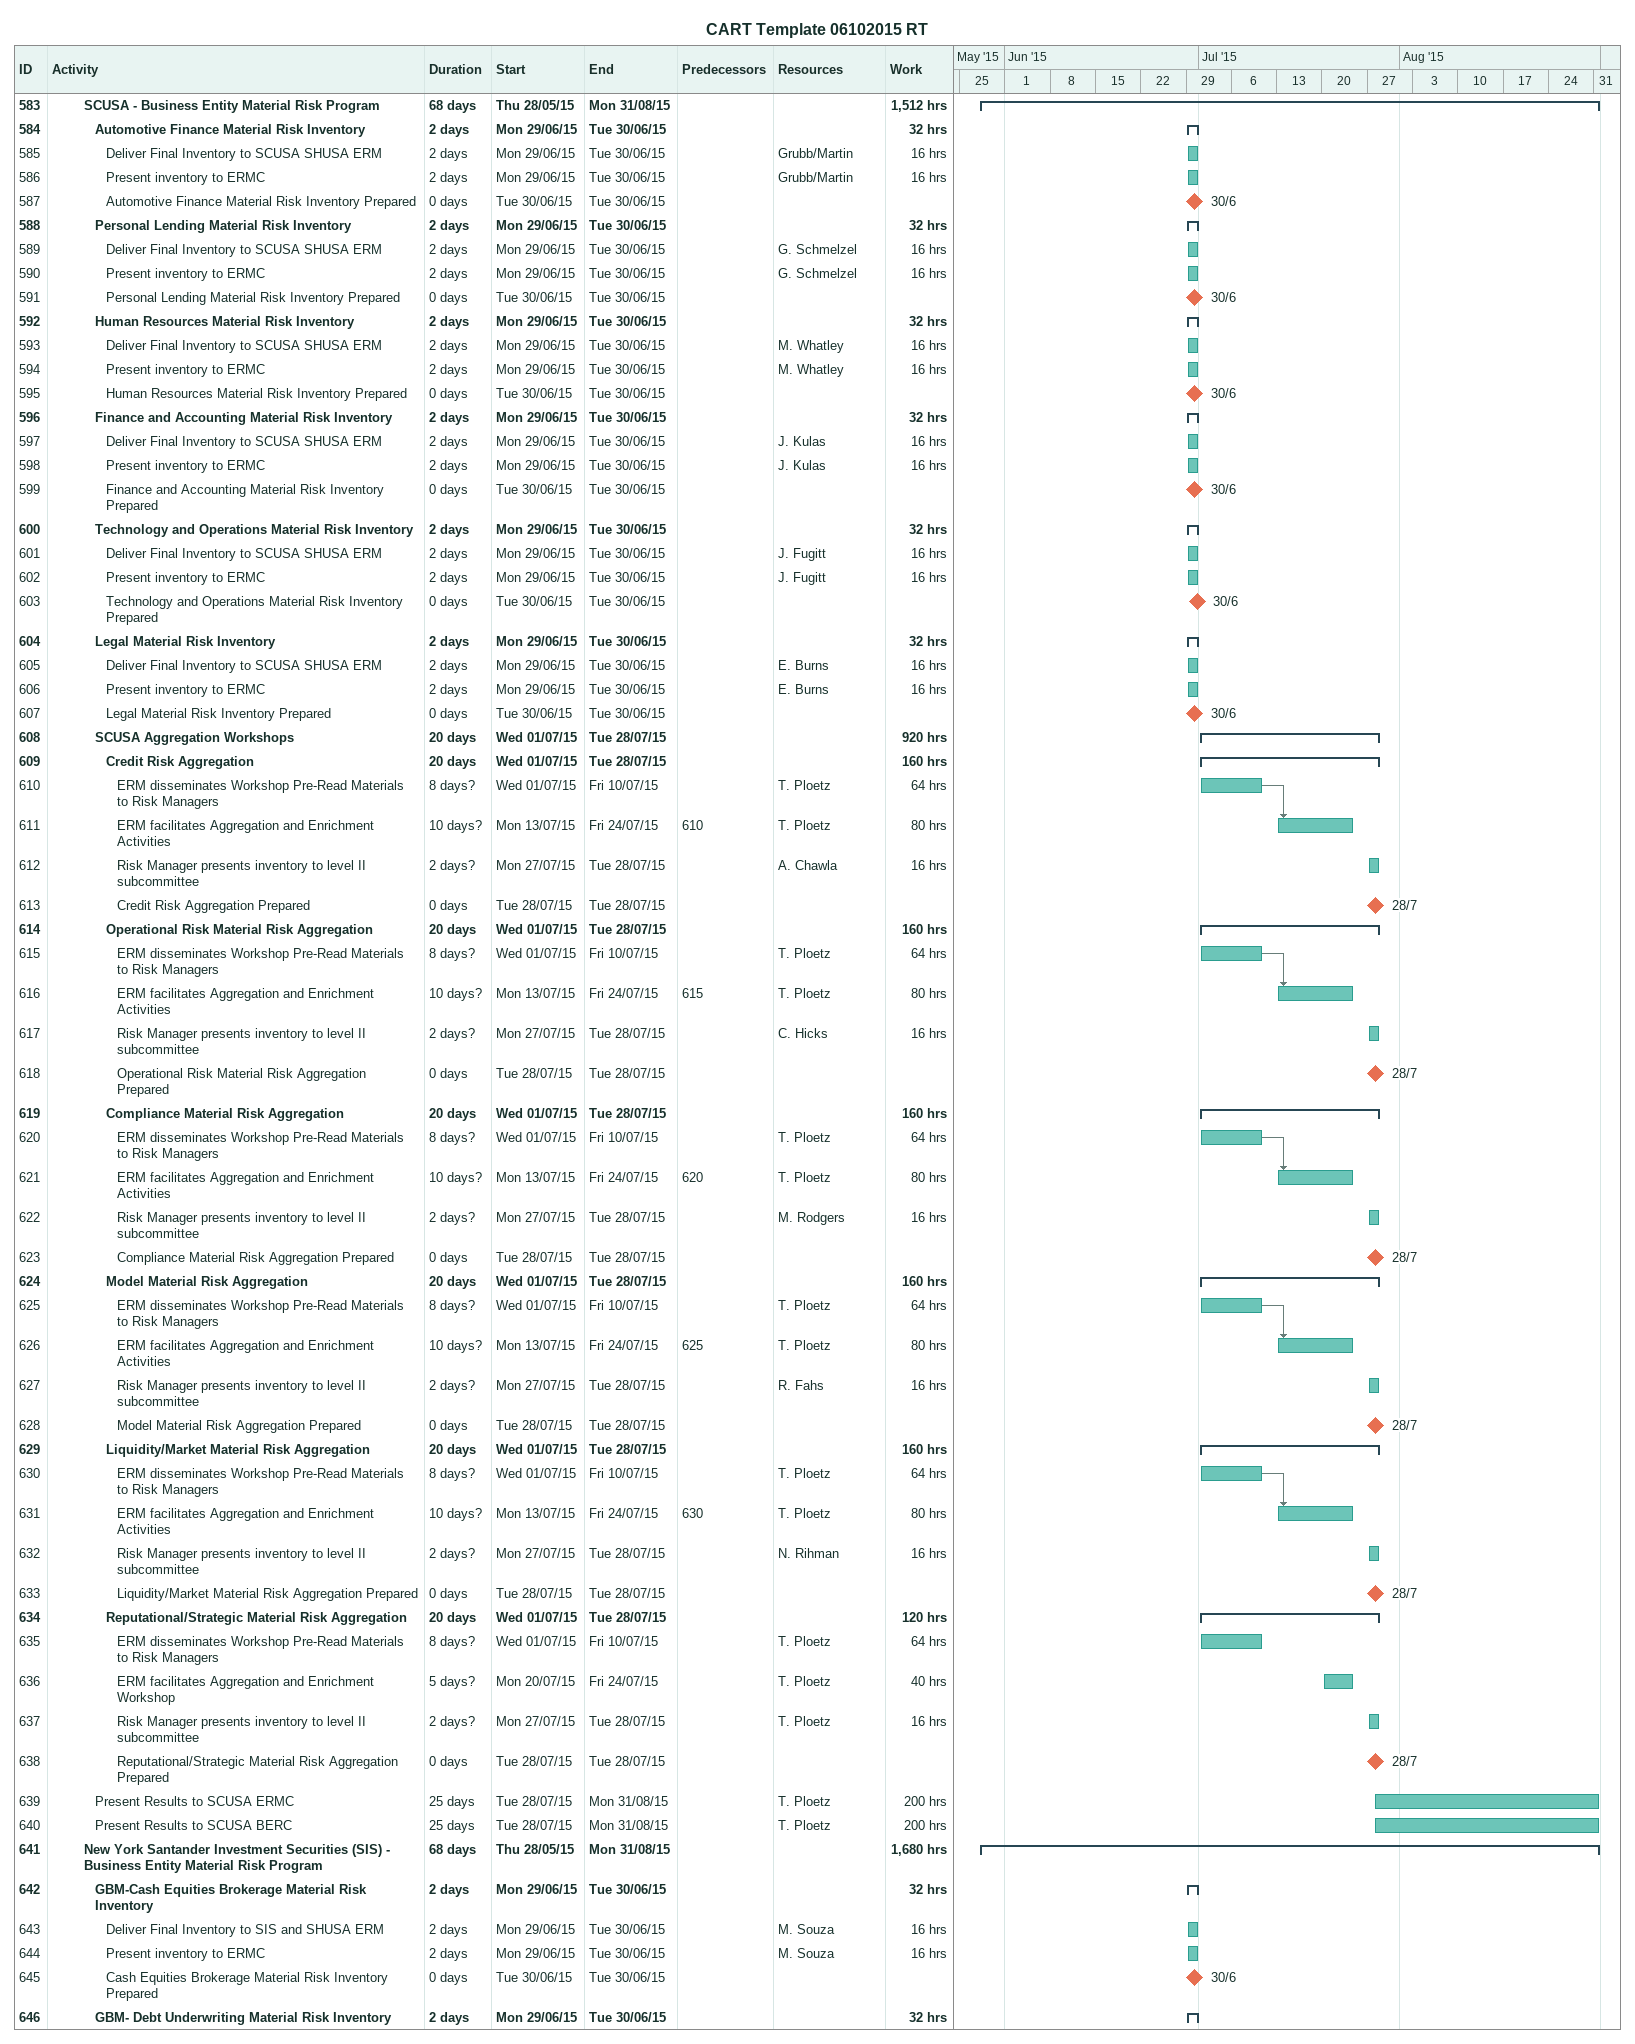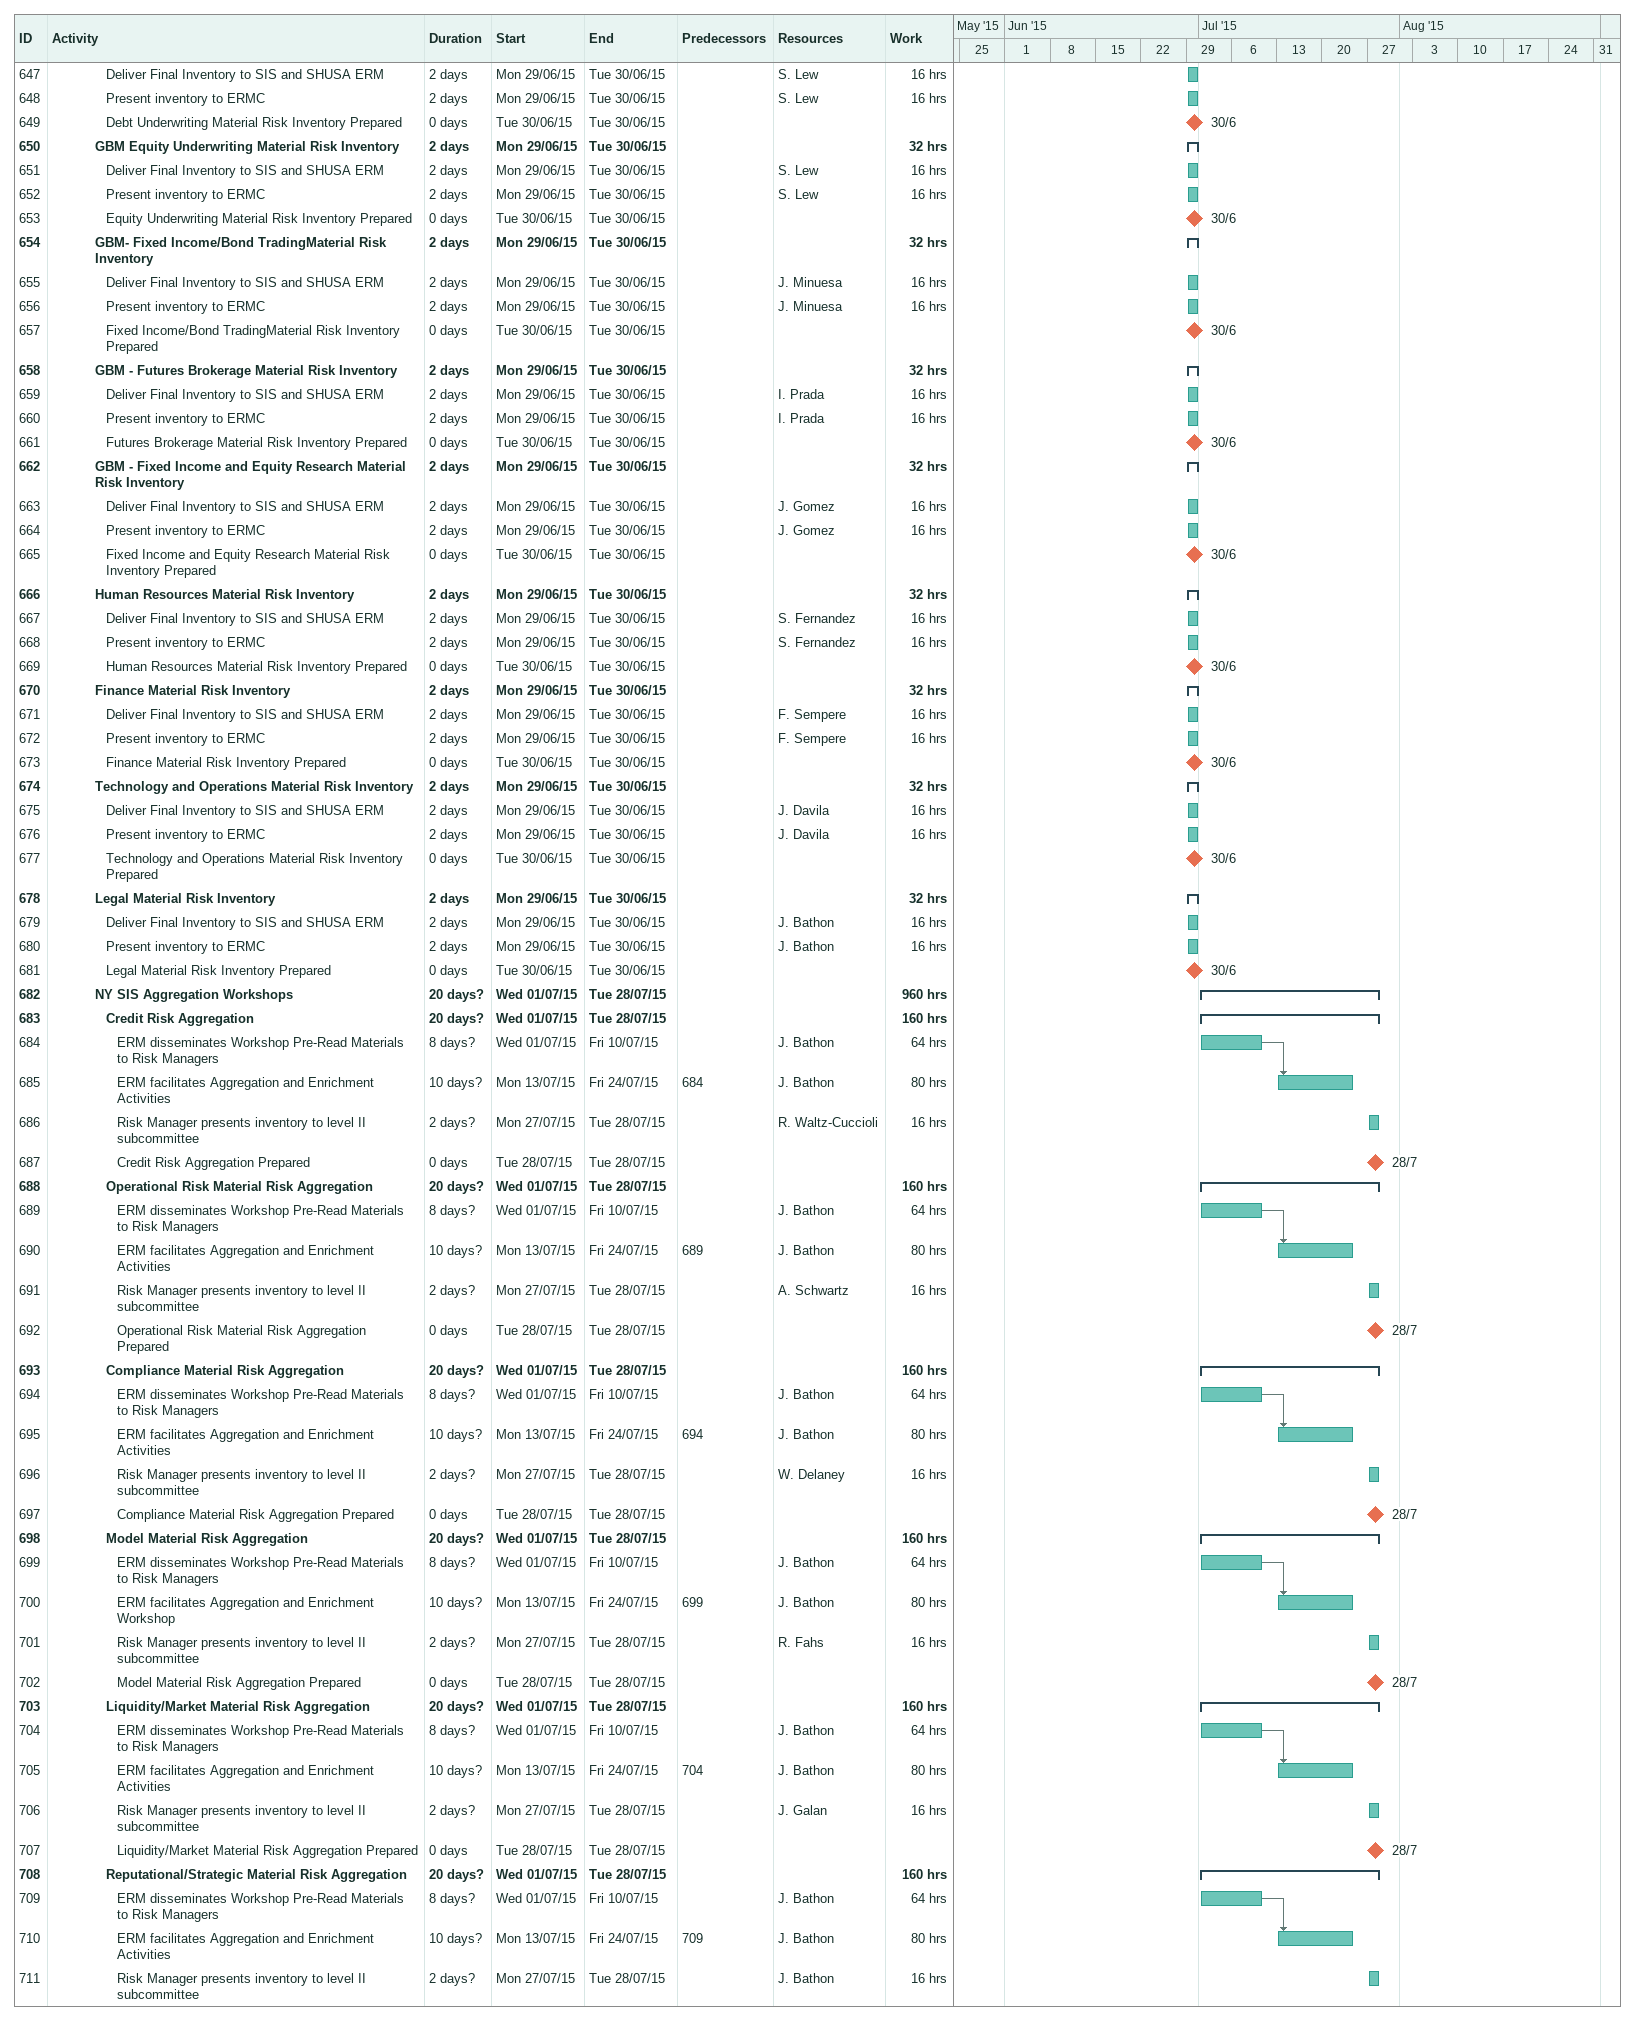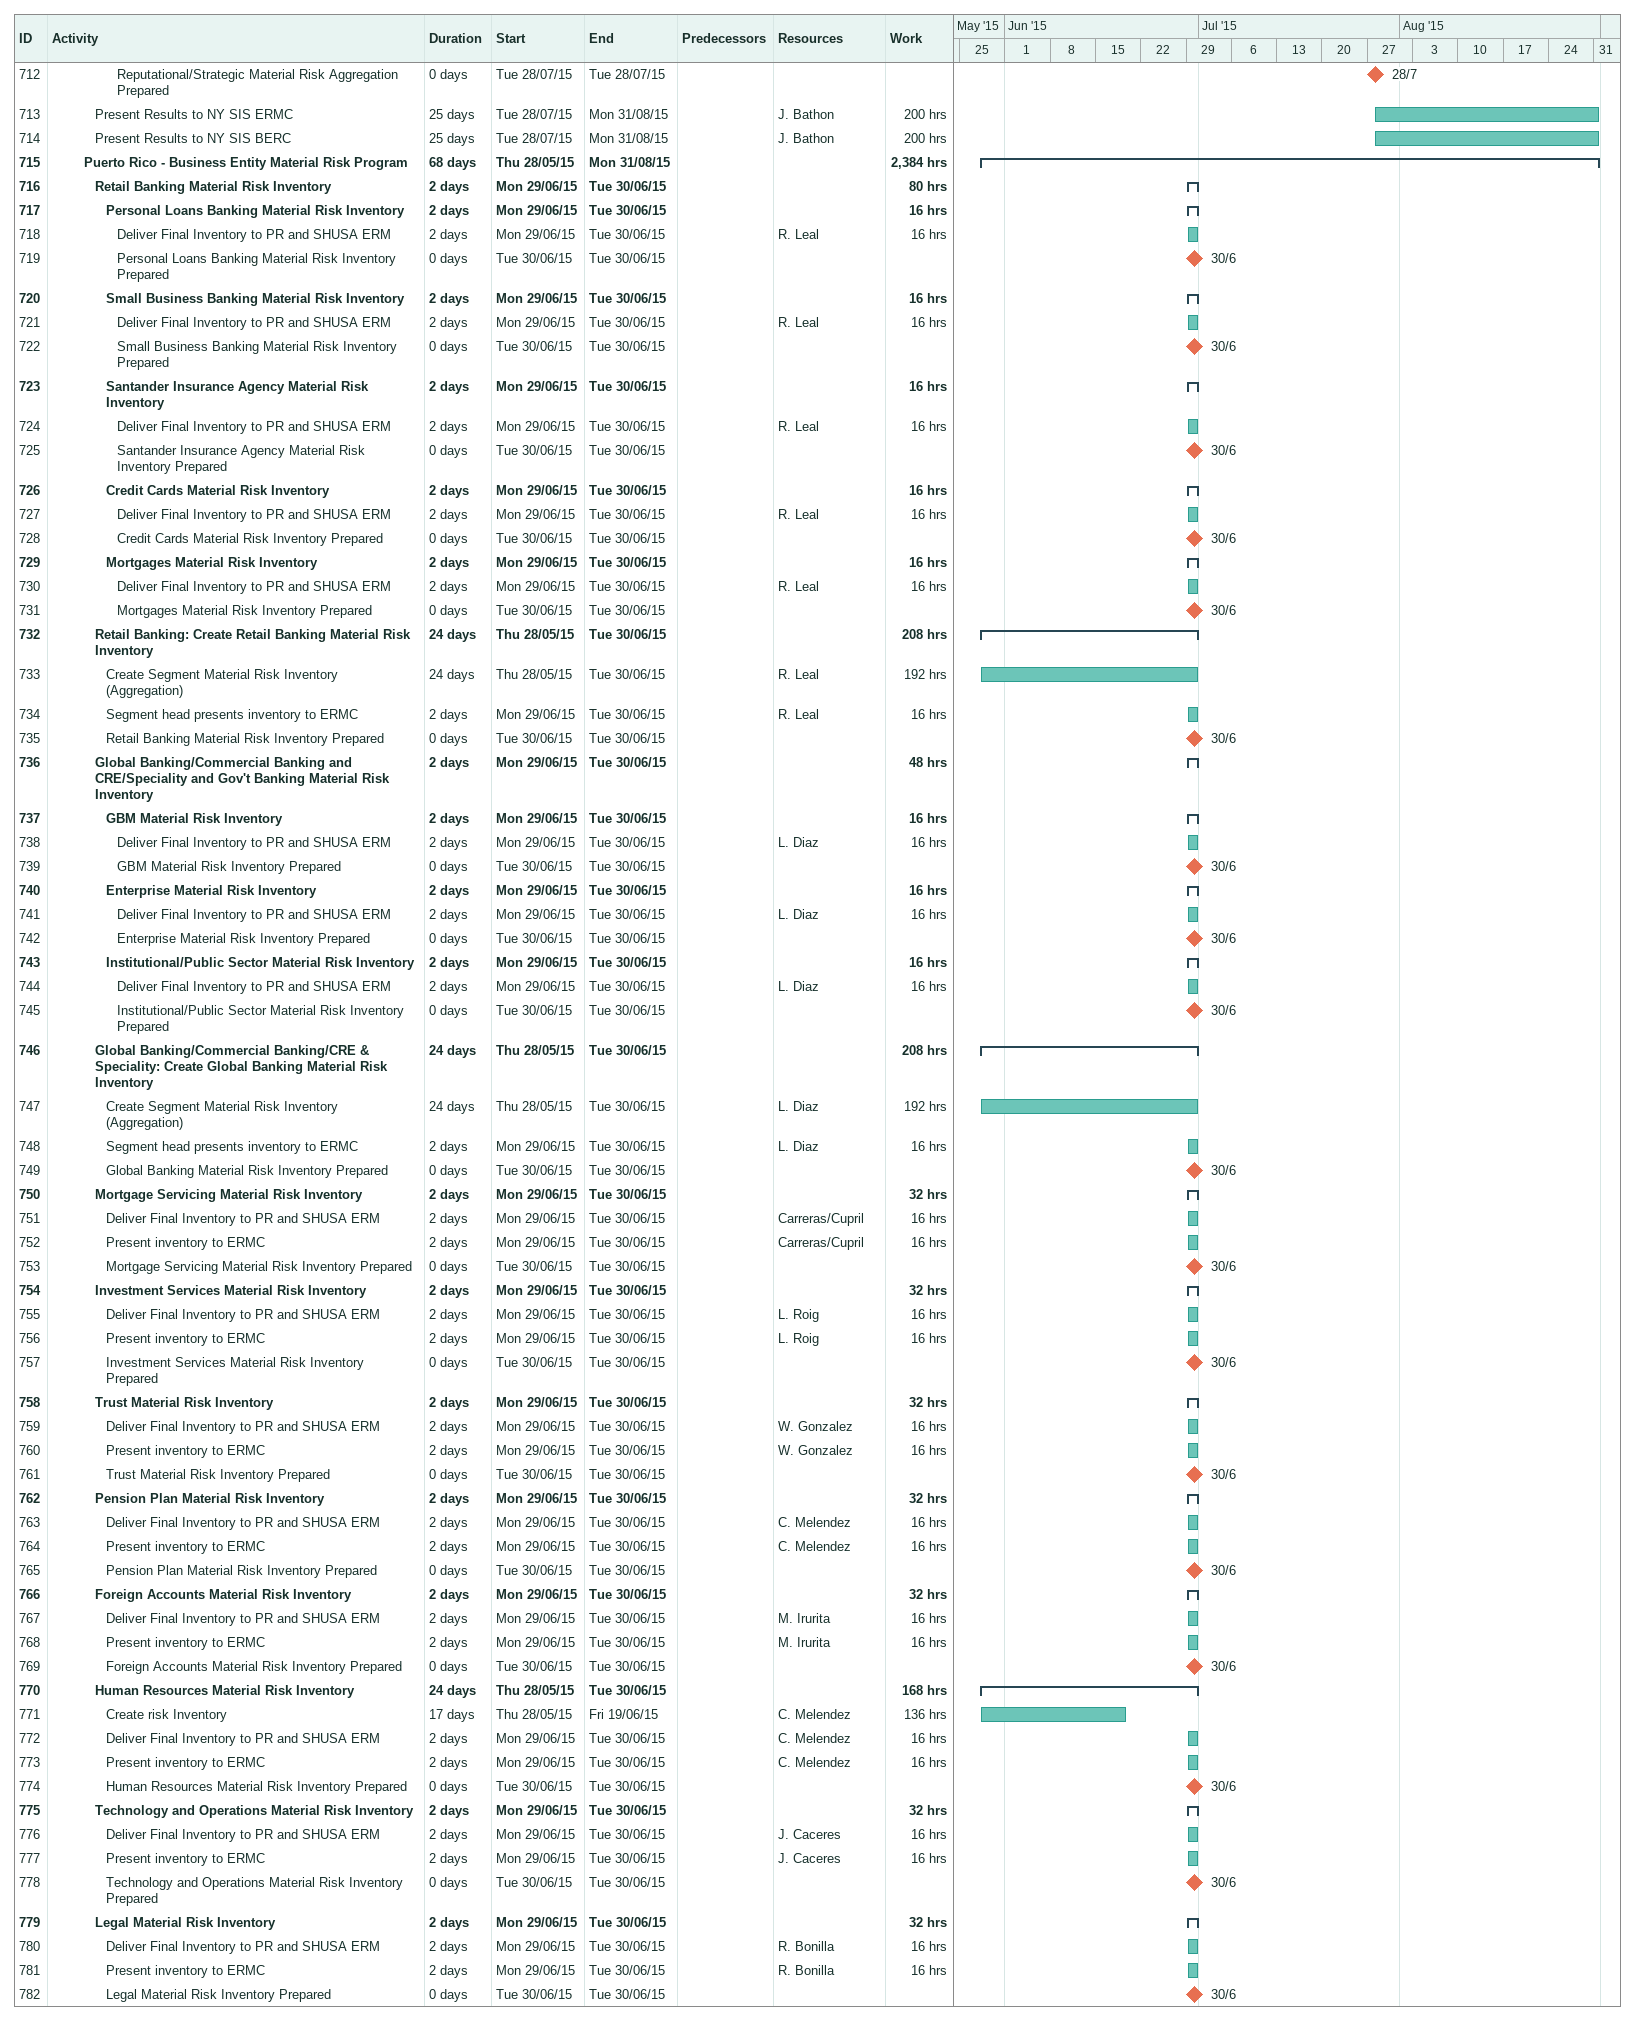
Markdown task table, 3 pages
CART Template 06102015 RT

| ID | Level | Task | Duration | Start | Finish | Predecessors | Resources | Work (h) |
|---|---|---|---|---|---|---|---|---|
| 583 | 4 | **SCUSA - Business Entity Material Risk Program** | 68d | 2015-05-28 | 2015-08-31 |  |  | 1512 |
| 584 | 5 | **Automotive Finance Material Risk Inventory** | 2d | 2015-06-29 | 2015-06-30 |  |  | 32 |
| 585 | 6 | Deliver Final Inventory to SCUSA SHUSA ERM | 2d | 2015-06-29 | 2015-06-30 |  | Grubb/Martin | 16 |
| 586 | 6 | Present inventory to ERMC | 2d | 2015-06-29 | 2015-06-30 |  | Grubb/Martin | 16 |
| 587 | 6 | Automotive Finance Material Risk Inventory Prepared | 0d | 2015-06-30 | 2015-06-30 |  |  |  |
| 588 | 5 | **Personal Lending Material Risk Inventory** | 2d | 2015-06-29 | 2015-06-30 |  |  | 32 |
| 589 | 6 | Deliver Final Inventory to SCUSA SHUSA ERM | 2d | 2015-06-29 | 2015-06-30 |  | G. Schmelzel | 16 |
| 590 | 6 | Present inventory to ERMC | 2d | 2015-06-29 | 2015-06-30 |  | G. Schmelzel | 16 |
| 591 | 6 | Personal Lending Material Risk Inventory Prepared | 0d | 2015-06-30 | 2015-06-30 |  |  |  |
| 592 | 5 | **Human Resources Material Risk Inventory** | 2d | 2015-06-29 | 2015-06-30 |  |  | 32 |
| 593 | 6 | Deliver Final Inventory to SCUSA SHUSA ERM | 2d | 2015-06-29 | 2015-06-30 |  | M. Whatley | 16 |
| 594 | 6 | Present inventory to ERMC | 2d | 2015-06-29 | 2015-06-30 |  | M. Whatley | 16 |
| 595 | 6 | Human Resources Material Risk Inventory Prepared | 0d | 2015-06-30 | 2015-06-30 |  |  |  |
| 596 | 5 | **Finance and Accounting Material Risk Inventory** | 2d | 2015-06-29 | 2015-06-30 |  |  | 32 |
| 597 | 6 | Deliver Final Inventory to SCUSA SHUSA ERM | 2d | 2015-06-29 | 2015-06-30 |  | J. Kulas | 16 |
| 598 | 6 | Present inventory to ERMC | 2d | 2015-06-29 | 2015-06-30 |  | J. Kulas | 16 |
| 599 | 6 | Finance and Accounting Material Risk Inventory Prepared | 0d | 2015-06-30 | 2015-06-30 |  |  |  |
| 600 | 5 | **Technology and Operations Material Risk Inventory** | 2d | 2015-06-29 | 2015-06-30 |  |  | 32 |
| 601 | 6 | Deliver Final Inventory to SCUSA SHUSA ERM | 2d | 2015-06-29 | 2015-06-30 |  | J. Fugitt | 16 |
| 602 | 6 | Present inventory to ERMC | 2d | 2015-06-29 | 2015-06-30 |  | J. Fugitt | 16 |
| 603 | 6 | Technology and Operations Material Risk Inventory Prepared | 0d | 2015-06-30 | 2015-06-30 |  |  |  |
| 604 | 5 | **Legal Material Risk Inventory** | 2d | 2015-06-29 | 2015-06-30 |  |  | 32 |
| 605 | 6 | Deliver Final Inventory to SCUSA SHUSA ERM | 2d | 2015-06-29 | 2015-06-30 |  | E. Burns | 16 |
| 606 | 6 | Present inventory to ERMC | 2d | 2015-06-29 | 2015-06-30 |  | E. Burns | 16 |
| 607 | 6 | Legal Material Risk Inventory Prepared | 0d | 2015-06-30 | 2015-06-30 |  |  |  |
| 608 | 5 | **SCUSA Aggregation Workshops** | 20d | 2015-07-01 | 2015-07-28 |  |  | 920 |
| 609 | 6 | **Credit Risk Aggregation** | 20d | 2015-07-01 | 2015-07-28 |  |  | 160 |
| 610 | 7 | ERM disseminates Workshop Pre-Read Materials to Risk Managers | 8d? | 2015-07-01 | 2015-07-10 |  | T. Ploetz | 64 |
| 611 | 7 | ERM facilitates Aggregation and Enrichment Activities | 10d? | 2015-07-13 | 2015-07-24 | 610 | T. Ploetz | 80 |
| 612 | 7 | Risk Manager presents inventory to level II subcommittee | 2d? | 2015-07-27 | 2015-07-28 |  | A. Chawla | 16 |
| 613 | 7 | Credit Risk Aggregation Prepared | 0d | 2015-07-28 | 2015-07-28 |  |  |  |
| 614 | 6 | **Operational Risk Material Risk Aggregation** | 20d | 2015-07-01 | 2015-07-28 |  |  | 160 |
| 615 | 7 | ERM disseminates Workshop Pre-Read Materials to Risk Managers | 8d? | 2015-07-01 | 2015-07-10 |  | T. Ploetz | 64 |
| 616 | 7 | ERM facilitates Aggregation and Enrichment Activities | 10d? | 2015-07-13 | 2015-07-24 | 615 | T. Ploetz | 80 |
| 617 | 7 | Risk Manager presents inventory to level II subcommittee | 2d? | 2015-07-27 | 2015-07-28 |  | C. Hicks | 16 |
| 618 | 7 | Operational Risk Material Risk Aggregation Prepared | 0d | 2015-07-28 | 2015-07-28 |  |  |  |
| 619 | 6 | **Compliance Material Risk Aggregation** | 20d | 2015-07-01 | 2015-07-28 |  |  | 160 |
| 620 | 7 | ERM disseminates Workshop Pre-Read Materials to Risk Managers | 8d? | 2015-07-01 | 2015-07-10 |  | T. Ploetz | 64 |
| 621 | 7 | ERM facilitates Aggregation and Enrichment Activities | 10d? | 2015-07-13 | 2015-07-24 | 620 | T. Ploetz | 80 |
| 622 | 7 | Risk Manager presents inventory to level II subcommittee | 2d? | 2015-07-27 | 2015-07-28 |  | M. Rodgers | 16 |
| 623 | 7 | Compliance Material Risk Aggregation Prepared | 0d | 2015-07-28 | 2015-07-28 |  |  |  |
| 624 | 6 | **Model Material Risk Aggregation** | 20d | 2015-07-01 | 2015-07-28 |  |  | 160 |
| 625 | 7 | ERM disseminates Workshop Pre-Read Materials to Risk Managers | 8d? | 2015-07-01 | 2015-07-10 |  | T. Ploetz | 64 |
| 626 | 7 | ERM facilitates Aggregation and Enrichment Activities | 10d? | 2015-07-13 | 2015-07-24 | 625 | T. Ploetz | 80 |
| 627 | 7 | Risk Manager presents inventory to level II subcommittee | 2d? | 2015-07-27 | 2015-07-28 |  | R. Fahs | 16 |
| 628 | 7 | Model Material Risk Aggregation Prepared | 0d | 2015-07-28 | 2015-07-28 |  |  |  |
| 629 | 6 | **Liquidity/Market Material Risk Aggregation** | 20d | 2015-07-01 | 2015-07-28 |  |  | 160 |
| 630 | 7 | ERM disseminates Workshop Pre-Read Materials to Risk Managers | 8d? | 2015-07-01 | 2015-07-10 |  | T. Ploetz | 64 |
| 631 | 7 | ERM facilitates Aggregation and Enrichment Activities | 10d? | 2015-07-13 | 2015-07-24 | 630 | T. Ploetz | 80 |
| 632 | 7 | Risk Manager presents inventory to level II subcommittee | 2d? | 2015-07-27 | 2015-07-28 |  | N. Rihman | 16 |
| 633 | 7 | Liquidity/Market Material Risk Aggregation Prepared | 0d | 2015-07-28 | 2015-07-28 |  |  |  |
| 634 | 6 | **Reputational/Strategic Material Risk Aggregation** | 20d | 2015-07-01 | 2015-07-28 |  |  | 120 |
| 635 | 7 | ERM disseminates Workshop Pre-Read Materials to Risk Managers | 8d? | 2015-07-01 | 2015-07-10 |  | T. Ploetz | 64 |
| 636 | 7 | ERM facilitates Aggregation and Enrichment Workshop | 5d? | 2015-07-20 | 2015-07-24 |  | T. Ploetz | 40 |
| 637 | 7 | Risk Manager presents inventory to level II subcommittee | 2d? | 2015-07-27 | 2015-07-28 |  | T. Ploetz | 16 |
| 638 | 7 | Reputational/Strategic Material Risk Aggregation Prepared | 0d | 2015-07-28 | 2015-07-28 |  |  |  |
| 639 | 5 | Present Results to SCUSA ERMC | 25d | 2015-07-28 | 2015-08-31 |  | T. Ploetz | 200 |
| 640 | 5 | Present Results to SCUSA BERC | 25d | 2015-07-28 | 2015-08-31 |  | T. Ploetz | 200 |
| 641 | 4 | **New York Santander Investment Securities (SIS) - Business Entity Material Risk Program** | 68d | 2015-05-28 | 2015-08-31 |  |  | 1680 |
| 642 | 5 | **GBM-Cash Equities Brokerage Material Risk Inventory** | 2d | 2015-06-29 | 2015-06-30 |  |  | 32 |
| 643 | 6 | Deliver Final Inventory to SIS and SHUSA ERM | 2d | 2015-06-29 | 2015-06-30 |  | M. Souza | 16 |
| 644 | 6 | Present inventory to ERMC | 2d | 2015-06-29 | 2015-06-30 |  | M. Souza | 16 |
| 645 | 6 | Cash Equities Brokerage Material Risk Inventory Prepared | 0d | 2015-06-30 | 2015-06-30 |  |  |  |
| 646 | 5 | **GBM- Debt Underwriting Material Risk Inventory** | 2d | 2015-06-29 | 2015-06-30 |  |  | 32 |
| 647 | 6 | Deliver Final Inventory to SIS and SHUSA ERM | 2d | 2015-06-29 | 2015-06-30 |  | S. Lew | 16 |
| 648 | 6 | Present inventory to ERMC | 2d | 2015-06-29 | 2015-06-30 |  | S. Lew | 16 |
| 649 | 6 | Debt Underwriting Material Risk Inventory Prepared | 0d | 2015-06-30 | 2015-06-30 |  |  |  |
| 650 | 5 | **GBM Equity Underwriting Material Risk Inventory** | 2d | 2015-06-29 | 2015-06-30 |  |  | 32 |
| 651 | 6 | Deliver Final Inventory to SIS and SHUSA ERM | 2d | 2015-06-29 | 2015-06-30 |  | S. Lew | 16 |
| 652 | 6 | Present inventory to ERMC | 2d | 2015-06-29 | 2015-06-30 |  | S. Lew | 16 |
| 653 | 6 | Equity Underwriting Material Risk Inventory Prepared | 0d | 2015-06-30 | 2015-06-30 |  |  |  |
| 654 | 5 | **GBM- Fixed Income/Bond TradingMaterial Risk Inventory** | 2d | 2015-06-29 | 2015-06-30 |  |  | 32 |
| 655 | 6 | Deliver Final Inventory to SIS and SHUSA ERM | 2d | 2015-06-29 | 2015-06-30 |  | J. Minuesa | 16 |
| 656 | 6 | Present inventory to ERMC | 2d | 2015-06-29 | 2015-06-30 |  | J. Minuesa | 16 |
| 657 | 6 | Fixed Income/Bond TradingMaterial Risk Inventory Prepared | 0d | 2015-06-30 | 2015-06-30 |  |  |  |
| 658 | 5 | **GBM - Futures Brokerage Material Risk Inventory** | 2d | 2015-06-29 | 2015-06-30 |  |  | 32 |
| 659 | 6 | Deliver Final Inventory to SIS and SHUSA ERM | 2d | 2015-06-29 | 2015-06-30 |  | I. Prada | 16 |
| 660 | 6 | Present inventory to ERMC | 2d | 2015-06-29 | 2015-06-30 |  | I. Prada | 16 |
| 661 | 6 | Futures Brokerage Material Risk Inventory Prepared | 0d | 2015-06-30 | 2015-06-30 |  |  |  |
| 662 | 5 | **GBM - Fixed Income and Equity Research Material Risk Inventory** | 2d | 2015-06-29 | 2015-06-30 |  |  | 32 |
| 663 | 6 | Deliver Final Inventory to SIS and SHUSA ERM | 2d | 2015-06-29 | 2015-06-30 |  | J. Gomez | 16 |
| 664 | 6 | Present inventory to ERMC | 2d | 2015-06-29 | 2015-06-30 |  | J. Gomez | 16 |
| 665 | 6 | Fixed Income and Equity Research Material Risk Inventory Prepared | 0d | 2015-06-30 | 2015-06-30 |  |  |  |
| 666 | 5 | **Human Resources Material Risk Inventory** | 2d | 2015-06-29 | 2015-06-30 |  |  | 32 |
| 667 | 6 | Deliver Final Inventory to SIS and SHUSA ERM | 2d | 2015-06-29 | 2015-06-30 |  | S. Fernandez | 16 |
| 668 | 6 | Present inventory to ERMC | 2d | 2015-06-29 | 2015-06-30 |  | S. Fernandez | 16 |
| 669 | 6 | Human Resources Material Risk Inventory Prepared | 0d | 2015-06-30 | 2015-06-30 |  |  |  |
| 670 | 5 | **Finance Material Risk Inventory** | 2d | 2015-06-29 | 2015-06-30 |  |  | 32 |
| 671 | 6 | Deliver Final Inventory to SIS and SHUSA ERM | 2d | 2015-06-29 | 2015-06-30 |  | F. Sempere | 16 |
| 672 | 6 | Present inventory to ERMC | 2d | 2015-06-29 | 2015-06-30 |  | F. Sempere | 16 |
| 673 | 6 | Finance Material Risk Inventory Prepared | 0d | 2015-06-30 | 2015-06-30 |  |  |  |
| 674 | 5 | **Technology and Operations Material Risk Inventory** | 2d | 2015-06-29 | 2015-06-30 |  |  | 32 |
| 675 | 6 | Deliver Final Inventory to SIS and SHUSA ERM | 2d | 2015-06-29 | 2015-06-30 |  | J. Davila | 16 |
| 676 | 6 | Present inventory to ERMC | 2d | 2015-06-29 | 2015-06-30 |  | J. Davila | 16 |
| 677 | 6 | Technology and Operations Material Risk Inventory Prepared | 0d | 2015-06-30 | 2015-06-30 |  |  |  |
| 678 | 5 | **Legal Material Risk Inventory** | 2d | 2015-06-29 | 2015-06-30 |  |  | 32 |
| 679 | 6 | Deliver Final Inventory to SIS and SHUSA ERM | 2d | 2015-06-29 | 2015-06-30 |  | J. Bathon | 16 |
| 680 | 6 | Present inventory to ERMC | 2d | 2015-06-29 | 2015-06-30 |  | J. Bathon | 16 |
| 681 | 6 | Legal Material Risk Inventory Prepared | 0d | 2015-06-30 | 2015-06-30 |  |  |  |
| 682 | 5 | **NY SIS Aggregation Workshops** | 20d? | 2015-07-01 | 2015-07-28 |  |  | 960 |
| 683 | 6 | **Credit Risk Aggregation** | 20d? | 2015-07-01 | 2015-07-28 |  |  | 160 |
| 684 | 7 | ERM disseminates Workshop Pre-Read Materials to Risk Managers | 8d? | 2015-07-01 | 2015-07-10 |  | J. Bathon | 64 |
| 685 | 7 | ERM facilitates Aggregation and Enrichment Activities | 10d? | 2015-07-13 | 2015-07-24 | 684 | J. Bathon | 80 |
| 686 | 7 | Risk Manager presents inventory to level II subcommittee | 2d? | 2015-07-27 | 2015-07-28 |  | R. Waltz-Cuccioli | 16 |
| 687 | 7 | Credit Risk Aggregation Prepared | 0d | 2015-07-28 | 2015-07-28 |  |  |  |
| 688 | 6 | **Operational Risk Material Risk Aggregation** | 20d? | 2015-07-01 | 2015-07-28 |  |  | 160 |
| 689 | 7 | ERM disseminates Workshop Pre-Read Materials to Risk Managers | 8d? | 2015-07-01 | 2015-07-10 |  | J. Bathon | 64 |
| 690 | 7 | ERM facilitates Aggregation and Enrichment Activities | 10d? | 2015-07-13 | 2015-07-24 | 689 | J. Bathon | 80 |
| 691 | 7 | Risk Manager presents inventory to level II subcommittee | 2d? | 2015-07-27 | 2015-07-28 |  | A. Schwartz | 16 |
| 692 | 7 | Operational Risk Material Risk Aggregation Prepared | 0d | 2015-07-28 | 2015-07-28 |  |  |  |
| 693 | 6 | **Compliance Material Risk Aggregation** | 20d? | 2015-07-01 | 2015-07-28 |  |  | 160 |
| 694 | 7 | ERM disseminates Workshop Pre-Read Materials to Risk Managers | 8d? | 2015-07-01 | 2015-07-10 |  | J. Bathon | 64 |
| 695 | 7 | ERM facilitates Aggregation and Enrichment Activities | 10d? | 2015-07-13 | 2015-07-24 | 694 | J. Bathon | 80 |
| 696 | 7 | Risk Manager presents inventory to level II subcommittee | 2d? | 2015-07-27 | 2015-07-28 |  | W. Delaney | 16 |
| 697 | 7 | Compliance Material Risk Aggregation Prepared | 0d | 2015-07-28 | 2015-07-28 |  |  |  |
| 698 | 6 | **Model Material Risk Aggregation** | 20d? | 2015-07-01 | 2015-07-28 |  |  | 160 |
| 699 | 7 | ERM disseminates Workshop Pre-Read Materials to Risk Managers | 8d? | 2015-07-01 | 2015-07-10 |  | J. Bathon | 64 |
| 700 | 7 | ERM facilitates Aggregation and Enrichment Workshop | 10d? | 2015-07-13 | 2015-07-24 | 699 | J. Bathon | 80 |
| 701 | 7 | Risk Manager presents inventory to level II subcommittee | 2d? | 2015-07-27 | 2015-07-28 |  | R. Fahs | 16 |
| 702 | 7 | Model Material Risk Aggregation Prepared | 0d | 2015-07-28 | 2015-07-28 |  |  |  |
| 703 | 6 | **Liquidity/Market Material Risk Aggregation** | 20d? | 2015-07-01 | 2015-07-28 |  |  | 160 |
| 704 | 7 | ERM disseminates Workshop Pre-Read Materials to Risk Managers | 8d? | 2015-07-01 | 2015-07-10 |  | J. Bathon | 64 |
| 705 | 7 | ERM facilitates Aggregation and Enrichment Activities | 10d? | 2015-07-13 | 2015-07-24 | 704 | J. Bathon | 80 |
| 706 | 7 | Risk Manager presents inventory to level II subcommittee | 2d? | 2015-07-27 | 2015-07-28 |  | J. Galan | 16 |
| 707 | 7 | Liquidity/Market Material Risk Aggregation Prepared | 0d | 2015-07-28 | 2015-07-28 |  |  |  |
| 708 | 6 | **Reputational/Strategic Material Risk Aggregation** | 20d? | 2015-07-01 | 2015-07-28 |  |  | 160 |
| 709 | 7 | ERM disseminates Workshop Pre-Read Materials to Risk Managers | 8d? | 2015-07-01 | 2015-07-10 |  | J. Bathon | 64 |
| 710 | 7 | ERM facilitates Aggregation and Enrichment Activities | 10d? | 2015-07-13 | 2015-07-24 | 709 | J. Bathon | 80 |
| 711 | 7 | Risk Manager presents inventory to level II subcommittee | 2d? | 2015-07-27 | 2015-07-28 |  | J. Bathon | 16 |
| 712 | 7 | Reputational/Strategic Material Risk Aggregation Prepared | 0d | 2015-07-28 | 2015-07-28 |  |  |  |
| 713 | 5 | Present Results to NY SIS ERMC | 25d | 2015-07-28 | 2015-08-31 |  | J. Bathon | 200 |
| 714 | 5 | Present Results to NY SIS BERC | 25d | 2015-07-28 | 2015-08-31 |  | J. Bathon | 200 |
| 715 | 4 | **Puerto Rico - Business Entity Material Risk Program** | 68d | 2015-05-28 | 2015-08-31 |  |  | 2384 |
| 716 | 5 | **Retail Banking Material Risk Inventory** | 2d | 2015-06-29 | 2015-06-30 |  |  | 80 |
| 717 | 6 | **Personal Loans Banking Material Risk Inventory** | 2d | 2015-06-29 | 2015-06-30 |  |  | 16 |
| 718 | 7 | Deliver Final Inventory to PR and SHUSA ERM | 2d | 2015-06-29 | 2015-06-30 |  | R. Leal | 16 |
| 719 | 7 | Personal Loans Banking Material Risk Inventory Prepared | 0d | 2015-06-30 | 2015-06-30 |  |  |  |
| 720 | 6 | **Small Business Banking Material Risk Inventory** | 2d | 2015-06-29 | 2015-06-30 |  |  | 16 |
| 721 | 7 | Deliver Final Inventory to PR and SHUSA ERM | 2d | 2015-06-29 | 2015-06-30 |  | R. Leal | 16 |
| 722 | 7 | Small Business Banking Material Risk Inventory Prepared | 0d | 2015-06-30 | 2015-06-30 |  |  |  |
| 723 | 6 | **Santander Insurance Agency Material Risk Inventory** | 2d | 2015-06-29 | 2015-06-30 |  |  | 16 |
| 724 | 7 | Deliver Final Inventory to PR and SHUSA ERM | 2d | 2015-06-29 | 2015-06-30 |  | R. Leal | 16 |
| 725 | 7 | Santander Insurance Agency Material Risk Inventory Prepared | 0d | 2015-06-30 | 2015-06-30 |  |  |  |
| 726 | 6 | **Credit Cards Material Risk Inventory** | 2d | 2015-06-29 | 2015-06-30 |  |  | 16 |
| 727 | 7 | Deliver Final Inventory to PR and SHUSA ERM | 2d | 2015-06-29 | 2015-06-30 |  | R. Leal | 16 |
| 728 | 7 | Credit Cards Material Risk Inventory Prepared | 0d | 2015-06-30 | 2015-06-30 |  |  |  |
| 729 | 6 | **Mortgages Material Risk Inventory** | 2d | 2015-06-29 | 2015-06-30 |  |  | 16 |
| 730 | 7 | Deliver Final Inventory to PR and SHUSA ERM | 2d | 2015-06-29 | 2015-06-30 |  | R. Leal | 16 |
| 731 | 7 | Mortgages Material Risk Inventory Prepared | 0d | 2015-06-30 | 2015-06-30 |  |  |  |
| 732 | 5 | **Retail Banking: Create Retail Banking Material Risk Inventory** | 24d | 2015-05-28 | 2015-06-30 |  |  | 208 |
| 733 | 6 | Create Segment Material Risk Inventory (Aggregation) | 24d | 2015-05-28 | 2015-06-30 |  | R. Leal | 192 |
| 734 | 6 | Segment head presents inventory to ERMC | 2d | 2015-06-29 | 2015-06-30 |  | R. Leal | 16 |
| 735 | 6 | Retail Banking Material Risk Inventory Prepared | 0d | 2015-06-30 | 2015-06-30 |  |  |  |
| 736 | 5 | **Global Banking/Commercial Banking and CRE/Speciality and Gov't Banking Material Risk Inventory** | 2d | 2015-06-29 | 2015-06-30 |  |  | 48 |
| 737 | 6 | **GBM Material Risk Inventory** | 2d | 2015-06-29 | 2015-06-30 |  |  | 16 |
| 738 | 7 | Deliver Final Inventory to PR and SHUSA ERM | 2d | 2015-06-29 | 2015-06-30 |  | L. Diaz | 16 |
| 739 | 7 | GBM Material Risk Inventory Prepared | 0d | 2015-06-30 | 2015-06-30 |  |  |  |
| 740 | 6 | **Enterprise Material Risk Inventory** | 2d | 2015-06-29 | 2015-06-30 |  |  | 16 |
| 741 | 7 | Deliver Final Inventory to PR and SHUSA ERM | 2d | 2015-06-29 | 2015-06-30 |  | L. Diaz | 16 |
| 742 | 7 | Enterprise Material Risk Inventory Prepared | 0d | 2015-06-30 | 2015-06-30 |  |  |  |
| 743 | 6 | **Institutional/Public Sector Material Risk Inventory** | 2d | 2015-06-29 | 2015-06-30 |  |  | 16 |
| 744 | 7 | Deliver Final Inventory to PR and SHUSA ERM | 2d | 2015-06-29 | 2015-06-30 |  | L. Diaz | 16 |
| 745 | 7 | Institutional/Public Sector Material Risk Inventory Prepared | 0d | 2015-06-30 | 2015-06-30 |  |  |  |
| 746 | 5 | **Global Banking/Commercial Banking/CRE & Speciality: Create Global Banking Material Risk Inventory** | 24d | 2015-05-28 | 2015-06-30 |  |  | 208 |
| 747 | 6 | Create Segment Material Risk Inventory (Aggregation) | 24d | 2015-05-28 | 2015-06-30 |  | L. Diaz | 192 |
| 748 | 6 | Segment head presents inventory to ERMC | 2d | 2015-06-29 | 2015-06-30 |  | L. Diaz | 16 |
| 749 | 6 | Global Banking Material Risk Inventory Prepared | 0d | 2015-06-30 | 2015-06-30 |  |  |  |
| 750 | 5 | **Mortgage Servicing Material Risk Inventory** | 2d | 2015-06-29 | 2015-06-30 |  |  | 32 |
| 751 | 6 | Deliver Final Inventory to PR and SHUSA ERM | 2d | 2015-06-29 | 2015-06-30 |  | Carreras/Cupril | 16 |
| 752 | 6 | Present inventory to ERMC | 2d | 2015-06-29 | 2015-06-30 |  | Carreras/Cupril | 16 |
| 753 | 6 | Mortgage Servicing Material Risk Inventory Prepared | 0d | 2015-06-30 | 2015-06-30 |  |  |  |
| 754 | 5 | **Investment Services Material Risk Inventory** | 2d | 2015-06-29 | 2015-06-30 |  |  | 32 |
| 755 | 6 | Deliver Final Inventory to PR and SHUSA ERM | 2d | 2015-06-29 | 2015-06-30 |  | L. Roig | 16 |
| 756 | 6 | Present inventory to ERMC | 2d | 2015-06-29 | 2015-06-30 |  | L. Roig | 16 |
| 757 | 6 | Investment Services Material Risk Inventory Prepared | 0d | 2015-06-30 | 2015-06-30 |  |  |  |
| 758 | 5 | **Trust Material Risk Inventory** | 2d | 2015-06-29 | 2015-06-30 |  |  | 32 |
| 759 | 6 | Deliver Final Inventory to PR and SHUSA ERM | 2d | 2015-06-29 | 2015-06-30 |  | W. Gonzalez | 16 |
| 760 | 6 | Present inventory to ERMC | 2d | 2015-06-29 | 2015-06-30 |  | W. Gonzalez | 16 |
| 761 | 6 | Trust Material Risk Inventory Prepared | 0d | 2015-06-30 | 2015-06-30 |  |  |  |
| 762 | 5 | **Pension Plan Material Risk Inventory** | 2d | 2015-06-29 | 2015-06-30 |  |  | 32 |
| 763 | 6 | Deliver Final Inventory to PR and SHUSA ERM | 2d | 2015-06-29 | 2015-06-30 |  | C. Melendez | 16 |
| 764 | 6 | Present inventory to ERMC | 2d | 2015-06-29 | 2015-06-30 |  | C. Melendez | 16 |
| 765 | 6 | Pension Plan Material Risk Inventory Prepared | 0d | 2015-06-30 | 2015-06-30 |  |  |  |
| 766 | 5 | **Foreign Accounts Material Risk Inventory** | 2d | 2015-06-29 | 2015-06-30 |  |  | 32 |
| 767 | 6 | Deliver Final Inventory to PR and SHUSA ERM | 2d | 2015-06-29 | 2015-06-30 |  | M. Irurita | 16 |
| 768 | 6 | Present inventory to ERMC | 2d | 2015-06-29 | 2015-06-30 |  | M. Irurita | 16 |
| 769 | 6 | Foreign Accounts Material Risk Inventory Prepared | 0d | 2015-06-30 | 2015-06-30 |  |  |  |
| 770 | 5 | **Human Resources Material Risk Inventory** | 24d | 2015-05-28 | 2015-06-30 |  |  | 168 |
| 771 | 6 | Create risk Inventory | 17d | 2015-05-28 | 2015-06-19 |  | C. Melendez | 136 |
| 772 | 6 | Deliver Final Inventory to PR and SHUSA ERM | 2d | 2015-06-29 | 2015-06-30 |  | C. Melendez | 16 |
| 773 | 6 | Present inventory to ERMC | 2d | 2015-06-29 | 2015-06-30 |  | C. Melendez | 16 |
| 774 | 6 | Human Resources Material Risk Inventory Prepared | 0d | 2015-06-30 | 2015-06-30 |  |  |  |
| 775 | 5 | **Technology and Operations Material Risk Inventory** | 2d | 2015-06-29 | 2015-06-30 |  |  | 32 |
| 776 | 6 | Deliver Final Inventory to PR and SHUSA ERM | 2d | 2015-06-29 | 2015-06-30 |  | J. Caceres | 16 |
| 777 | 6 | Present inventory to ERMC | 2d | 2015-06-29 | 2015-06-30 |  | J. Caceres | 16 |
| 778 | 6 | Technology and Operations Material Risk Inventory Prepared | 0d | 2015-06-30 | 2015-06-30 |  |  |  |
| 779 | 5 | **Legal Material Risk Inventory** | 2d | 2015-06-29 | 2015-06-30 |  |  | 32 |
| 780 | 6 | Deliver Final Inventory to PR and SHUSA ERM | 2d | 2015-06-29 | 2015-06-30 |  | R. Bonilla | 16 |
| 781 | 6 | Present inventory to ERMC | 2d | 2015-06-29 | 2015-06-30 |  | R. Bonilla | 16 |
| 782 | 6 | Legal Material Risk Inventory Prepared | 0d | 2015-06-30 | 2015-06-30 |  |  |  |
